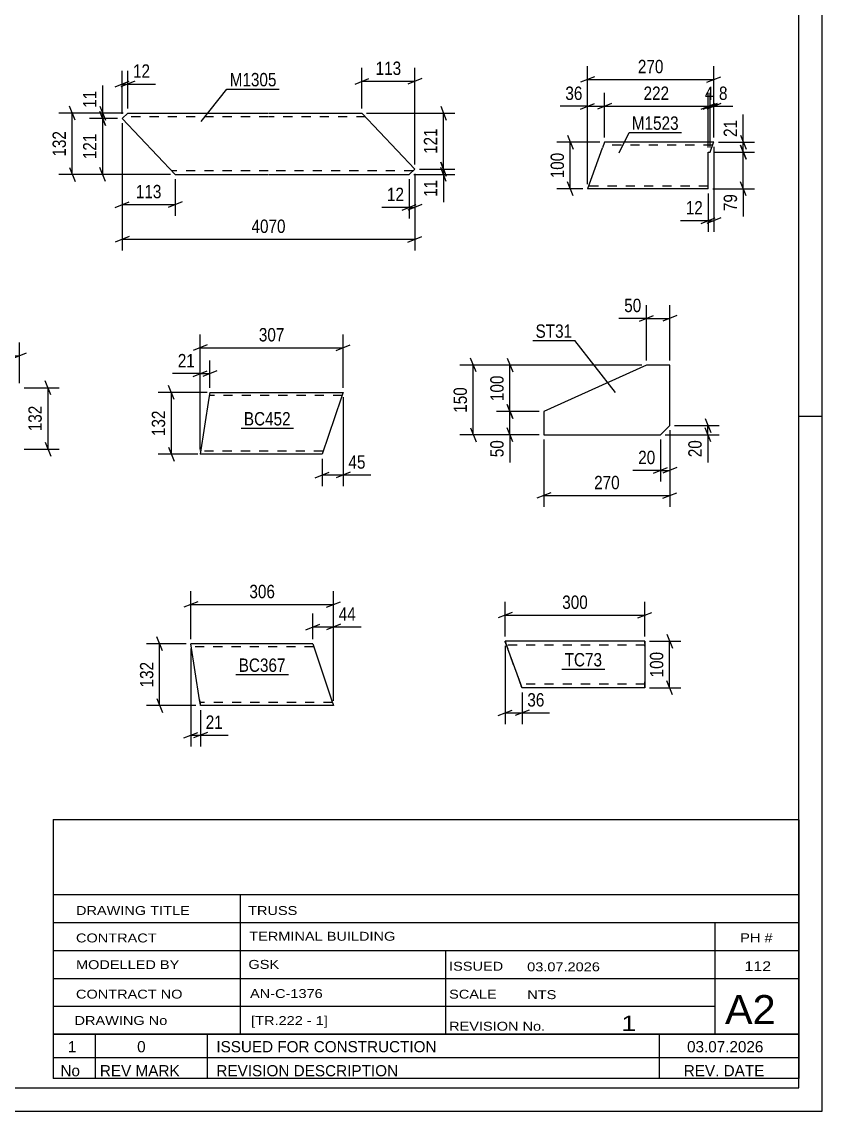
# Model space of a CAD drawing. Header units: millimetres. Extents: x 0 to 594, y 0 to 420.
# Drawn here: x 422.3 to 594, y 0 to 233.7 of the extents above; entities that cross this region are included whole.
import ezdxf

# ---------------------------------------------------------------- set-up
doc = ezdxf.new("R2010")
doc.units = ezdxf.units.MM
doc.linetypes.add('DXK_LINE_DOT2', pattern=[3.9198, 1.9599, -1.9599])
doc.styles.add('Arial Narrow', font='ARIALN.TTF', dxfattribs={"height": 0.2})

# ---------------------------------------------------------------- blocks, each defined once
blk = doc.blocks.new('Unknown-761545824-1135 - 13794')
at = {"color": 5, "linetype": 'Continuous'}
for p, q in [((594, 0), (594, 420)), ((589, 5), (589, 415)), ((594, 149), (589, 149)), ((5, 5), (589, 5)), ((0, 0), (594, 0))]:
    blk.add_line(p, q, dxfattribs=at)
blk = doc.blocks.new('Unknown-761545824-19634 - 13794')
at = {"color": 7, "linetype": 'Continuous'}
for p, q in [((429, 16.5), (589, 16.5)), ((589, 16.5), (429, 16.5)), ((429, 16.5), (429, 11.5)), ((438, 16.5), (438, 11.5)), ((462, 16.5), (462, 11.5)), ((559, 16.5), (559, 11.5)), ((589, 16.5), (589, 11.5)), ((429, 11.5), (589, 11.5)), ((429, 11.5), (429, 7)), ((429, 11.5), (589, 11.5)), ((438, 11.5), (438, 7)), ((462, 11.5), (462, 7)), ((559, 11.5), (559, 7)), ((589, 11.5), (589, 7)), ((589, 7), (429, 7))]:
    blk.add_line(p, q, dxfattribs=at)
at = {"color": 7, "linetype": 'Continuous', "style": 'Arial Narrow'}
for s, height, width, p in [('1', 2.39, 1.196471, (432.16, 12.65)), ('0', 2.39, 1.196471, (447, 12.65)), ('ISSUED FOR CONSTRUCTION', 2.3861, 1.196471, (464, 12.65)), ('03.07.2026', 2.386, 1.196471, (565, 12.65)), ('No', 2.386, 1.2, (430.54, 7.5)), ('REV MARK', 2.386, 1.2, (439, 7.5)), ('REVISION DESCRIPTION', 2.3861, 1.2, (464, 7.5)), ('REV. DATE', 2.386, 1.2, (564.28, 7.5))]:
    blk.add_text(s, height=height, dxfattribs=dict(at, width=width)).set_placement(p)
blk = doc.blocks.new('Unknown-761545824-19635 - 13794')
at = {"color": 7, "linetype": 'Continuous'}
for p, q in [((429, 62.55), (429, 16.5)), ((429, 62.55), (589, 62.55)), ((589, 62.5), (589, 16.5)), ((429, 46.5), (589, 46.5)), ((469.14, 46.5), (469.14, 16.5)), ((429, 40.5), (589, 40.5)), ((571, 16.6), (571, 40.5)), ((429, 34.5), (589, 34.5)), ((513.14, 34.5), (513.14, 16.5)), ((429, 28.5), (589, 28.5)), ((429, 22.5), (571, 22.5)), ((429, 16.5), (589, 16.5))]:
    blk.add_line(p, q, dxfattribs=at)
at = {"color": 7, "style": 'Arial Narrow'}
for s, height, width, p in [('DRAWING TITLE', 1.9089, 1.425378, (433.88, 42.1)), ('TRUSS', 1.909, 1.425378, (470.81, 42.09)), ('CONTRACT', 1.909, 1.425378, (433.88, 36.21)), ('TERMINAL BUILDING', 1.9089, 1.425378, (471.06, 36.57)), ('MODELLED BY', 1.9089, 1.425378, (433.88, 30.48)), ('GSK', 1.909, 1.425378, (470.88, 30.54)), ('ISSUED', 1.909, 1.425378, (513.94, 30.14)), ('03.07.2026', 1.909, 1.425378, (530.69, 30.02)), ('CONTRACT NO', 1.9089, 1.425378, (433.88, 24.16)), ('AN-C-1376', 1.909, 1.425378, (471.23, 24.28)), ('SCALE', 1.909, 1.425378, (513.94, 24.15)), ('A2', 6.204, 1.25, (573.14, 18.7)), ('DRAWING No', 1.909, 1.425378, (433.56, 18.5)), ('[TR.222 - 1]', 1.9089, 1.425378, (471.46, 18.49)), ('REVISION No.', 1.9089, 1.425378, (513.94, 17.27)), ('1', 3.34, 1.5, (550.91, 17.18))]:
    blk.add_text(s, height=height, dxfattribs=dict(at, width=width)).set_placement(p)
at = {"color": 7, "linetype": 'Continuous', "style": 'Arial Narrow', "width": 1.43}
for s, height, p in [('PH #', 1.909, (576.4, 36.25)), ('112', 2.1, (577.3, 30.05)), ('NTS', 1.909, (530.7, 24.05))]:
    blk.add_text(s, height=height, dxfattribs=at).set_placement(p)
blk = doc.blocks.new('Part-761545824-16770 - 16741')
at = {"color": 2, "linetype": 'Continuous'}
for p, q in [((484.7, 100.25), (458.52, 100.25)), ((460.41, 88.25), (458.52, 100.25)), ((484.7, 100.25), (488.73, 88.25)), ((460.58, 87.14), (460.41, 88.25)), ((460.6, 87.05), (460.58, 87.14)), ((489.13, 87.05), (460.6, 87.05)), ((488.73, 88.25), (489.13, 87.05))]:
    blk.add_line(p, q, dxfattribs=at)
at = {"color": 7, "linetype": 'DXK_LINE_DOT2'}
for p, q in [((484.9, 99.65), (458.62, 99.65)), ((460.41, 88.25), (460.54, 87.4)), ((488.93, 87.65), (460.5, 87.65))]:
    blk.add_line(p, q, dxfattribs=at)
blk = doc.blocks.new('Part-761545824-13614 - 13583')
at = {"color": 2, "linetype": 'Continuous'}
for p, q in [((445, 214.12), (443.8, 212.98)), ((443.8, 212.98), (455.15, 200.92)), ((445, 214.12), (475.15, 214.12)), ((475.25, 214.12), (495.25, 214.12)), ((495.25, 214.12), (506.6, 202.05)), ((506.6, 202.05), (505.39, 200.92)), ((455.15, 200.92), (475.15, 200.92)), ((475.25, 200.92), (505.39, 200.92))]:
    blk.add_line(p, q, dxfattribs=at)
at = {"color": 7, "linetype": 'DXK_LINE_DOT2'}
for p, q in [((475.15, 213.32), (444.15, 213.32)), ((496, 213.32), (475.25, 213.32)), ((475.15, 201.72), (454.39, 201.72)), ((506.24, 201.72), (475.25, 201.72))]:
    blk.add_line(p, q, dxfattribs=at)
blk = doc.blocks.new('Part-761545824-16786 - 16785')
at = {"color": 2, "linetype": 'Continuous'}
for p, q in [((525.96, 100.8), (525.96, 100.8)), ((555.96, 100.8), (525.96, 100.8)), ((526, 100.68), (525.96, 100.8)), ((526.13, 100.33), (526, 100.68)), ((555.96, 100.8), (555.96, 100.68)), ((555.96, 100.68), (555.96, 100.33)), ((526.32, 99.81), (526.13, 100.33)), ((526.54, 99.2), (526.32, 99.81)), ((529.02, 92.4), (526.54, 99.2)), ((555.96, 100.33), (555.96, 99.81)), ((555.96, 99.81), (555.96, 91.79)), ((529.24, 91.79), (529.02, 92.4)), ((529.43, 91.27), (529.24, 91.79)), ((529.56, 90.92), (529.43, 91.27)), ((555.96, 91.79), (555.96, 91.27)), ((555.96, 91.27), (555.96, 90.92)), ((529.6, 90.8), (529.56, 90.92)), ((529.6, 90.8), (529.6, 90.8)), ((555.96, 90.8), (529.6, 90.8)), ((555.96, 90.92), (555.96, 90.8))]:
    blk.add_line(p, q, dxfattribs=at)
at = {"color": 7, "linetype": 'DXK_LINE_DOT2'}
for p, q in [((525.96, 100.8), (526.01, 100.68)), ((526.01, 100.68), (526.13, 100.33)), ((555.96, 100.8), (555.96, 100.8)), ((555.96, 100.68), (555.96, 100.8)), ((555.96, 100.33), (555.96, 100.68)), ((526.13, 100.33), (526.34, 99.77)), ((526.25, 100), (526.25, 100)), ((555.96, 100), (526.25, 100)), ((526.27, 99.94), (526.25, 100)), ((526.27, 99.94), (526.25, 100)), ((526.43, 99.51), (526.27, 99.94)), ((526.32, 99.81), (526.27, 99.94)), ((526.34, 99.77), (526.32, 99.81)), ((526.43, 99.51), (526.34, 99.77)), ((526.34, 99.77), (526.54, 99.2)), ((529.13, 92.09), (526.43, 99.51)), ((529.13, 92.09), (526.43, 99.51)), ((529.13, 92.09), (526.54, 99.2)), ((555.96, 100.33), (555.96, 91.66)), ((555.96, 99.94), (555.96, 100)), ((555.96, 99.94), (555.96, 100)), ((555.96, 99.94), (555.96, 92.09)), ((555.96, 99.81), (555.96, 99.94)), ((555.96, 99.77), (555.96, 99.81)), ((555.96, 99.77), (555.96, 91.83)), ((529.13, 92.09), (529.22, 91.83)), ((529.22, 91.83), (529.13, 92.09)), ((529.13, 92.09), (529.29, 91.66)), ((529.22, 91.83), (529.29, 91.66)), ((529.29, 91.66), (529.22, 91.83)), ((529.29, 91.66), (529.31, 91.6)), ((529.31, 91.6), (529.29, 91.66)), ((529.29, 91.66), (529.43, 91.27)), ((529.31, 91.6), (529.31, 91.6)), ((555.96, 91.6), (529.31, 91.6)), ((529.43, 91.27), (529.56, 90.92)), ((555.96, 91.66), (555.96, 92.09)), ((555.96, 91.6), (555.96, 91.83)), ((555.96, 91.6), (555.96, 91.66)), ((555.96, 91.27), (555.96, 91.66)), ((555.96, 90.92), (555.96, 91.27)), ((529.56, 90.92), (529.6, 90.8)), ((555.96, 90.8), (555.96, 90.92)), ((555.96, 90.8), (555.96, 90.8))]:
    blk.add_line(p, q, dxfattribs=at)
blk = doc.blocks.new('Part-761545824-16778 - 16777')
at = {"color": 2, "linetype": 'Continuous'}
for p, q in [((462.39, 152.96), (460.51, 140.96)), ((462.58, 154.16), (462.39, 152.96)), ((462.58, 154.16), (491.22, 154.16)), ((490.81, 152.96), (486.69, 140.96)), ((491.1, 153.81), (490.81, 152.96)), ((491.19, 154.07), (491.1, 153.81)), ((491.22, 154.16), (491.19, 154.07)), ((486.69, 140.96), (460.51, 140.96))]:
    blk.add_line(p, q, dxfattribs=at)
at = {"color": 7, "linetype": 'DXK_LINE_DOT2'}
for p, q in [((491.01, 153.56), (462.49, 153.56)), ((462.57, 154.07), (462.53, 153.81)), ((462.58, 154.16), (462.57, 154.07)), ((491.22, 154.16), (491.1, 153.81)), ((460.61, 141.61), (460.6, 141.56)), ((460.6, 141.56), (460.61, 141.61)), ((486.9, 141.56), (460.6, 141.56)), ((460.63, 141.7), (460.61, 141.61)), ((460.61, 141.61), (460.63, 141.7))]:
    blk.add_line(p, q, dxfattribs=at)
blk = doc.blocks.new('Part-761545824-13809 - 13808')
at = {"color": 2, "linetype": 'Continuous'}
for p, q in [((556.3, 160.07), (534.3, 150.07)), ((561.3, 160.07), (556.3, 160.07)), ((561.3, 147.07), (561.3, 160.07)), ((534.3, 150.07), (534.3, 145.07)), ((534.3, 145.07), (559.3, 145.07)), ((559.3, 145.07), (561.3, 147.07))]:
    blk.add_line(p, q, dxfattribs=at)
blk = doc.blocks.new('Part-761545824-13871 - 13870')
at = {"color": 2, "linetype": 'Continuous'}
for p, q in [((543.7, 197.96), (546.87, 206.66)), ((547.31, 207.86), (546.87, 206.66)), ((570.72, 207.86), (547.31, 207.86)), ((569.5, 197.86), (569.5, 205.72)), ((569.5, 205.72), (569.94, 205.72)), ((569.94, 205.72), (570.69, 207.77)), ((570.72, 207.86), (570.69, 207.77)), ((543.67, 197.86), (543.7, 197.96)), ((569.5, 197.86), (543.67, 197.86))]:
    blk.add_line(p, q, dxfattribs=at)
at = {"color": 7, "linetype": 'DXK_LINE_DOT2'}
for p, q in [((570.5, 207.26), (547.09, 207.26)), ((543.89, 198.46), (543.91, 198.51)), ((569.5, 198.46), (543.89, 198.46))]:
    blk.add_line(p, q, dxfattribs=at)
blk = doc.blocks.new('StraightDimension-761545824-17111 - 16741')
at = {"color": 7, "linetype": 'Continuous'}
for p, q in [((484.7, 101.25), (484.7, 106.73)), ((489.13, 88.05), (489.13, 106.73)), ((483.2, 103.28), (486.2, 104.48)), ((484.7, 103.88), (489.13, 103.88)), ((490.63, 104.48), (487.63, 103.28))]:
    blk.add_line(p, q, dxfattribs=at)
at = {"color": 0}
blk.add_wipeout([(494.51, 104.63), (494.51, 108.83), (489.66, 108.83), (489.66, 104.63)], dxfattribs=at)
at = {"color": 7, "linetype": 'Continuous'}
blk.add_line((489.13, 103.88), (495.04, 103.88), dxfattribs=at)
blk.add_line((489.13, 103.88), (495.04, 103.88), dxfattribs=at)
at = {"color": 3, "style": 'Arial Narrow'}
blk.add_text('44', height=2.863, dxfattribs=at).set_placement((490.26, 105.23))
blk = doc.blocks.new('StraightDimension-761545824-17129 - 16741')
at = {"color": 7, "linetype": 'Continuous'}
for p, q in [((458.52, 99.25), (458.52, 78.27)), ((460.6, 86.05), (460.6, 78.27)), ((457.02, 80.07), (460.02, 81.27)), ((458.52, 80.67), (460.6, 80.67)), ((462.1, 81.27), (459.1, 80.07))]:
    blk.add_line(p, q, dxfattribs=at)
at = {"color": 0}
blk.add_wipeout([(465.98, 81.42), (465.98, 85.62), (461.12, 85.62), (461.12, 81.42)], dxfattribs=at)
at = {"color": 7, "linetype": 'Continuous'}
blk.add_line((460.6, 80.67), (466.5, 80.67), dxfattribs=at)
blk.add_line((460.6, 80.67), (466.5, 80.67), dxfattribs=at)
at = {"color": 3, "style": 'Arial Narrow'}
blk.add_text('21', height=2.863, dxfattribs=at).set_placement((461.72, 82.02))
blk = doc.blocks.new('StraightDimension-761545824-17171 - 16741')
at = {"color": 7, "linetype": 'Continuous'}
for p, q in [((452.43, 98.75), (451.23, 101.75)), ((457.52, 100.25), (448.98, 100.25)), ((451.83, 87.05), (451.83, 100.25)), ((459.6, 87.05), (448.98, 87.05)), ((451.23, 88.55), (452.43, 85.55))]:
    blk.add_line(p, q, dxfattribs=at)
at = {"color": 0}
blk.add_wipeout([(451.08, 96.99), (446.88, 96.99), (446.88, 90.3), (451.08, 90.3)], dxfattribs=at)
at = {"color": 3, "style": 'Arial Narrow'}
blk.add_text('132', height=2.863, rotation=90.0002, dxfattribs=at).set_placement((450.48, 90.9))
blk = doc.blocks.new('StraightDimension-761545824-17100 - 16741')
at = {"color": 7, "linetype": 'Continuous'}
for p, q in [((458.52, 101.25), (458.52, 111.55)), ((489.13, 88.05), (489.13, 111.55)), ((460.02, 109.3), (457.02, 108.1)), ((458.52, 108.7), (489.13, 108.7)), ((487.63, 108.1), (490.63, 109.3))]:
    blk.add_line(p, q, dxfattribs=at)
at = {"color": 0}
blk.add_wipeout([(477.17, 109.45), (477.17, 113.65), (470.49, 113.65), (470.49, 109.45)], dxfattribs=at)
at = {"color": 3, "style": 'Arial Narrow'}
blk.add_text('306', height=2.863, dxfattribs=at).set_placement((471.09, 110.05))
blk = doc.blocks.new('StraightDimension-761545824-13926 - 13583')
at = {"color": 7, "linetype": 'Continuous'}
for p, q in [((443.8, 211.98), (443.8, 184.65)), ((506.6, 201.05), (506.6, 184.65)), ((445.3, 187.65), (442.3, 186.45)), ((443.8, 187.05), (506.6, 187.05)), ((505.1, 186.45), (508.1, 187.65))]:
    blk.add_line(p, q, dxfattribs=at)
at = {"color": 0}
blk.add_wipeout([(479.45, 187.8), (479.45, 192), (470.94, 192), (470.94, 187.8)], dxfattribs=at)
at = {"color": 3, "style": 'Arial Narrow'}
blk.add_text('4070', height=2.863, dxfattribs=at).set_placement((471.54, 188.4))
blk = doc.blocks.new('StraightDimension-761545824-13902 - 13583')
at = {"color": 7, "linetype": 'Continuous'}
for p, q in [((495.25, 215.12), (495.25, 223.79)), ((506.6, 203.05), (506.6, 223.79)), ((493.75, 220.34), (496.75, 221.54)), ((495.25, 220.94), (506.6, 220.94)), ((508.1, 221.54), (505.1, 220.34))]:
    blk.add_line(p, q, dxfattribs=at)
at = {"color": 0}
blk.add_wipeout([(504.26, 221.69), (504.26, 225.89), (497.58, 225.89), (497.58, 221.69)], dxfattribs=at)
at = {"color": 3, "style": 'Arial Narrow'}
blk.add_text('113', height=2.863, dxfattribs=at).set_placement((498.18, 222.29))
blk = doc.blocks.new('StraightDimension-761545824-13894 - 13583')
at = {"color": 7, "linetype": 'Continuous'}
for p, q in [((506.6, 201.05), (506.6, 191.49)), ((505.39, 199.92), (505.39, 191.49)), ((503.89, 193.29), (506.89, 194.49)), ((508.1, 194.49), (505.1, 193.29)), ((505.39, 193.89), (506.6, 193.89))]:
    blk.add_line(p, q, dxfattribs=at)
at = {"color": 0}
blk.add_wipeout([(504.87, 194.64), (504.87, 198.84), (500.01, 198.84), (500.01, 194.64)], dxfattribs=at)
at = {"color": 7, "linetype": 'Continuous'}
blk.add_line((505.39, 193.89), (499.49, 193.89), dxfattribs=at)
blk.add_line((505.39, 193.89), (499.49, 193.89), dxfattribs=at)
at = {"color": 3, "style": 'Arial Narrow'}
blk.add_text('12', height=2.863, dxfattribs=at).set_placement((500.61, 195.24))
blk = doc.blocks.new('StraightDimension-761545824-13906 - 13583')
at = {"color": 7, "linetype": 'Continuous'}
for p, q in [((443.8, 213.98), (443.8, 223.19)), ((445, 215.12), (445, 223.19)), ((442.3, 219.74), (445.3, 220.94)), ((446.5, 220.94), (443.5, 219.74)), ((443.8, 220.34), (445, 220.34))]:
    blk.add_line(p, q, dxfattribs=at)
at = {"color": 0}
blk.add_wipeout([(450.38, 221.09), (450.38, 225.29), (445.52, 225.29), (445.52, 221.09)], dxfattribs=at)
at = {"color": 7, "linetype": 'Continuous'}
blk.add_line((445, 220.34), (450.91, 220.34), dxfattribs=at)
blk.add_line((445, 220.34), (450.91, 220.34), dxfattribs=at)
at = {"color": 3, "style": 'Arial Narrow'}
blk.add_text('12', height=2.863, dxfattribs=at).set_placement((446.12, 221.69))
blk = doc.blocks.new('StraightDimension-761545824-13898 - 13583')
at = {"color": 7, "linetype": 'Continuous'}
for p, q in [((443.8, 211.98), (443.8, 192.09)), ((455.15, 199.92), (455.15, 192.09)), ((442.3, 193.89), (445.3, 195.09)), ((443.8, 194.49), (455.15, 194.49)), ((456.65, 195.09), (453.65, 193.89))]:
    blk.add_line(p, q, dxfattribs=at)
at = {"color": 0}
blk.add_wipeout([(452.81, 195.24), (452.81, 199.44), (446.13, 199.44), (446.13, 195.24)], dxfattribs=at)
at = {"color": 3, "style": 'Arial Narrow'}
blk.add_text('113', height=2.863, dxfattribs=at).set_placement((446.73, 195.84))
blk = doc.blocks.new('StraightDimension-761545824-16603 - 13583')
at = {"color": 7, "linetype": 'Continuous'}
for p, q in [((439.02, 215.62), (440.22, 212.62)), ((444, 214.12), (436.77, 214.12)), ((442.8, 212.98), (436.77, 212.98)), ((440.22, 211.48), (439.02, 214.48)), ((439.62, 212.98), (439.62, 214.12))]:
    blk.add_line(p, q, dxfattribs=at)
at = {"color": 0}
blk.add_wipeout([(438.87, 219.5), (434.67, 219.5), (434.67, 214.64), (438.87, 214.64)], dxfattribs=at)
at = {"color": 7, "linetype": 'Continuous'}
blk.add_line((439.62, 214.12), (439.62, 220.02), dxfattribs=at)
blk.add_line((439.62, 214.12), (439.62, 220.02), dxfattribs=at)
at = {"color": 3, "style": 'Arial Narrow'}
blk.add_text('11', height=2.863, rotation=90.0002, dxfattribs=at).set_placement((438.27, 215.24))
blk = doc.blocks.new('StraightDimension-761545824-16604 - 13583')
at = {"color": 7, "linetype": 'Continuous'}
for p, q in [((442.8, 212.98), (436.77, 212.98)), ((439.02, 214.48), (440.22, 211.48)), ((439.62, 200.92), (439.62, 212.98)), ((440.22, 199.42), (439.02, 202.42)), ((454.15, 200.92), (436.77, 200.92))]:
    blk.add_line(p, q, dxfattribs=at)
at = {"color": 0}
blk.add_wipeout([(438.87, 210.29), (434.67, 210.29), (434.67, 203.61), (438.87, 203.61)], dxfattribs=at)
at = {"color": 3, "style": 'Arial Narrow'}
blk.add_text('121', height=2.863, rotation=90.0002, dxfattribs=at).set_placement((438.27, 204.21))
blk = doc.blocks.new('StraightDimension-761545824-16636 - 13583')
at = {"color": 7, "linetype": 'Continuous'}
for p, q in [((512.14, 215.62), (513.34, 212.62)), ((496.25, 214.12), (515.14, 214.12)), ((512.74, 202.05), (512.74, 214.12)), ((513.34, 200.55), (512.14, 203.55)), ((507.6, 202.05), (515.14, 202.05))]:
    blk.add_line(p, q, dxfattribs=at)
at = {"color": 0}
blk.add_wipeout([(511.99, 211.42), (507.79, 211.42), (507.79, 204.74), (511.99, 204.74)], dxfattribs=at)
at = {"color": 3, "style": 'Arial Narrow'}
blk.add_text('121', height=2.863, rotation=90.0002, dxfattribs=at).set_placement((511.39, 205.34))
blk = doc.blocks.new('StraightDimension-761545824-16637 - 13583')
at = {"color": 7, "linetype": 'Continuous'}
for p, q in [((512.14, 203.55), (513.34, 200.55)), ((507.6, 202.05), (515.14, 202.05)), ((513.34, 199.42), (512.14, 202.42)), ((512.74, 200.92), (512.74, 202.05)), ((506.39, 200.92), (515.14, 200.92))]:
    blk.add_line(p, q, dxfattribs=at)
at = {"color": 0}
blk.add_wipeout([(511.99, 200.39), (507.79, 200.39), (507.79, 195.53), (511.99, 195.53)], dxfattribs=at)
at = {"color": 7, "linetype": 'Continuous'}
blk.add_line((512.74, 200.92), (512.74, 195.01), dxfattribs=at)
blk.add_line((512.74, 200.92), (512.74, 195.01), dxfattribs=at)
at = {"color": 3, "style": 'Arial Narrow'}
blk.add_text('11', height=2.863, rotation=90.0002, dxfattribs=at).set_placement((511.39, 196.13))
blk = doc.blocks.new('StraightDimension-761545824-16672 - 13583')
at = {"color": 7, "linetype": 'Continuous'}
for p, q in [((433.67, 212.62), (432.47, 215.62)), ((444, 214.12), (430.22, 214.12)), ((433.07, 200.92), (433.07, 214.12)), ((432.47, 202.42), (433.67, 199.42)), ((454.15, 200.92), (430.22, 200.92))]:
    blk.add_line(p, q, dxfattribs=at)
at = {"color": 0}
blk.add_wipeout([(432.32, 210.86), (428.12, 210.86), (428.12, 204.17), (432.32, 204.17)], dxfattribs=at)
at = {"color": 3, "style": 'Arial Narrow'}
blk.add_text('132', height=2.863, rotation=90.0002, dxfattribs=at).set_placement((431.72, 204.77))
blk = doc.blocks.new('StraightDimension-761545824-16908 - 16793')
at = {"color": 7, "linetype": 'Continuous'}
for p, q in [((391.75, 156.2), (391.75, 164.91)), ((421.75, 156.2), (421.75, 164.91)), ((393.25, 162.66), (390.25, 161.46)), ((391.75, 162.06), (421.75, 162.06)), ((420.25, 161.46), (423.25, 162.66))]:
    blk.add_line(p, q, dxfattribs=at)
at = {"color": 0}
blk.add_wipeout([(410.09, 162.81), (410.09, 167.01), (403.41, 167.01), (403.41, 162.81)], dxfattribs=at)
at = {"color": 3, "style": 'Arial Narrow'}
blk.add_text('300', height=2.863, dxfattribs=at).set_placement((404.01, 163.41))
blk = doc.blocks.new('StraightDimension-761545824-16937 - 16793')
at = {"color": 7, "linetype": 'Continuous'}
for p, q in [((428.48, 153.7), (427.28, 156.7)), ((422.75, 155.2), (430.28, 155.2)), ((427.88, 142), (427.88, 155.2)), ((427.28, 143.5), (428.48, 140.5)), ((422.75, 142), (430.28, 142))]:
    blk.add_line(p, q, dxfattribs=at)
at = {"color": 0}
blk.add_wipeout([(427.13, 151.94), (422.93, 151.94), (422.93, 145.26), (427.13, 145.26)], dxfattribs=at)
at = {"color": 3, "style": 'Arial Narrow'}
blk.add_text('132', height=2.863, rotation=90.0002, dxfattribs=at).set_placement((426.53, 145.86))
blk = doc.blocks.new('StraightDimension-761545824-17189 - 16785')
at = {"color": 7, "linetype": 'Continuous'}
for p, q in [((525.96, 101.8), (525.96, 109.25)), ((555.96, 101.8), (555.96, 109.25)), ((527.46, 107), (524.46, 105.8)), ((525.96, 106.4), (555.96, 106.4)), ((554.46, 105.8), (557.46, 107))]:
    blk.add_line(p, q, dxfattribs=at)
at = {"color": 0}
blk.add_wipeout([(544.3, 107.15), (544.3, 111.35), (537.62, 111.35), (537.62, 107.15)], dxfattribs=at)
at = {"color": 3, "style": 'Arial Narrow'}
blk.add_text('300', height=2.863, dxfattribs=at).set_placement((538.22, 107.75))
blk = doc.blocks.new('StraightDimension-761545824-17256 - 16785')
at = {"color": 7, "linetype": 'Continuous'}
for p, q in [((556.96, 100.8), (563.65, 100.8)), ((560.65, 102.3), (561.85, 99.3)), ((561.25, 90.8), (561.25, 100.8)), ((561.85, 89.3), (560.65, 92.3)), ((556.96, 90.8), (563.65, 90.8))]:
    blk.add_line(p, q, dxfattribs=at)
at = {"color": 0}
blk.add_wipeout([(560.5, 99.14), (556.3, 99.14), (556.3, 92.46), (560.5, 92.46)], dxfattribs=at)
at = {"color": 3, "style": 'Arial Narrow'}
blk.add_text('100', height=2.863, rotation=90.0002, dxfattribs=at).set_placement((559.9, 93.06))
blk = doc.blocks.new('StraightDimension-761545824-17212 - 16785')
at = {"color": 7, "linetype": 'Continuous'}
for p, q in [((525.96, 99.8), (525.96, 83.06)), ((529.6, 89.8), (529.6, 83.06)), ((524.46, 84.86), (527.46, 86.06)), ((525.96, 85.46), (529.6, 85.46)), ((531.1, 86.06), (528.1, 84.86))]:
    blk.add_line(p, q, dxfattribs=at)
at = {"color": 0}
blk.add_wipeout([(534.98, 86.21), (534.98, 90.41), (530.13, 90.41), (530.13, 86.21)], dxfattribs=at)
at = {"color": 7, "linetype": 'Continuous'}
blk.add_line((529.6, 85.46), (535.51, 85.46), dxfattribs=at)
blk.add_line((529.6, 85.46), (535.51, 85.46), dxfattribs=at)
at = {"color": 3, "style": 'Arial Narrow'}
blk.add_text('36', height=2.863, dxfattribs=at).set_placement((530.73, 86.81))
blk = doc.blocks.new('StraightDimension-761545824-17055 - 16777')
at = {"color": 7, "linetype": 'Continuous'}
for p, q in [((491.22, 153.16), (491.22, 134.08)), ((486.69, 139.96), (486.69, 134.08)), ((485.19, 135.88), (488.19, 137.08)), ((486.69, 136.48), (491.22, 136.48)), ((492.72, 137.08), (489.72, 135.88))]:
    blk.add_line(p, q, dxfattribs=at)
at = {"color": 0}
blk.add_wipeout([(496.6, 137.23), (496.6, 141.43), (491.74, 141.43), (491.74, 137.23)], dxfattribs=at)
at = {"color": 7, "linetype": 'Continuous'}
blk.add_line((491.22, 136.48), (497.12, 136.48), dxfattribs=at)
blk.add_line((491.22, 136.48), (497.12, 136.48), dxfattribs=at)
at = {"color": 3, "style": 'Arial Narrow'}
blk.add_text('45', height=2.863, dxfattribs=at).set_placement((492.34, 137.83))
blk = doc.blocks.new('StraightDimension-761545824-16991 - 16777')
at = {"color": 7, "linetype": 'Continuous'}
for p, q in [((460.51, 141.96), (460.51, 166.63)), ((491.22, 155.16), (491.22, 166.63)), ((462.01, 164.38), (459.01, 163.18)), ((460.51, 163.78), (491.22, 163.78)), ((489.72, 163.18), (492.72, 164.38))]:
    blk.add_line(p, q, dxfattribs=at)
at = {"color": 0}
blk.add_wipeout([(479.21, 164.53), (479.21, 168.73), (472.52, 168.73), (472.52, 164.53)], dxfattribs=at)
at = {"color": 3, "style": 'Arial Narrow'}
blk.add_text('307', height=2.863, dxfattribs=at).set_placement((473.12, 165.13))
blk = doc.blocks.new('StraightDimension-761545824-17025 - 16777')
at = {"color": 7, "linetype": 'Continuous'}
for p, q in [((460.51, 141.96), (460.51, 161.07)), ((462.58, 155.16), (462.58, 161.07)), ((459.01, 157.62), (462.01, 158.82)), ((460.51, 158.22), (462.58, 158.22)), ((464.08, 158.82), (461.08, 157.62))]:
    blk.add_line(p, q, dxfattribs=at)
at = {"color": 0}
blk.add_wipeout([(459.99, 158.97), (459.99, 163.17), (455.13, 163.17), (455.13, 158.97)], dxfattribs=at)
at = {"color": 7, "linetype": 'Continuous'}
blk.add_line((460.51, 158.22), (454.6, 158.22), dxfattribs=at)
blk.add_line((460.51, 158.22), (454.6, 158.22), dxfattribs=at)
at = {"color": 3, "style": 'Arial Narrow'}
blk.add_text('21', height=2.863, dxfattribs=at).set_placement((455.73, 159.57))
blk = doc.blocks.new('StraightDimension-761545824-17083 - 16777')
at = {"color": 7, "linetype": 'Continuous'}
for p, q in [((454.96, 152.66), (453.76, 155.66)), ((462.04, 154.16), (451.51, 154.16)), ((454.36, 140.96), (454.36, 154.16)), ((460.04, 140.96), (451.51, 140.96)), ((453.76, 142.46), (454.96, 139.46))]:
    blk.add_line(p, q, dxfattribs=at)
at = {"color": 0}
blk.add_wipeout([(453.61, 150.91), (449.41, 150.91), (449.41, 144.22), (453.61, 144.22)], dxfattribs=at)
at = {"color": 3, "style": 'Arial Narrow'}
blk.add_text('132', height=2.863, rotation=90.0002, dxfattribs=at).set_placement((453.01, 144.82))
blk = doc.blocks.new('StraightDimension-761545824-14338 - 13808')
at = {"color": 7, "linetype": 'Continuous'}
for p, q in [((561.3, 146.07), (561.3, 129.67)), ((534.3, 144.07), (534.3, 129.67)), ((535.8, 132.67), (532.8, 131.47)), ((534.3, 132.07), (561.3, 132.07)), ((559.8, 131.47), (562.8, 132.67))]:
    blk.add_line(p, q, dxfattribs=at)
at = {"color": 0}
blk.add_wipeout([(551.14, 132.82), (551.14, 137.02), (544.46, 137.02), (544.46, 132.82)], dxfattribs=at)
at = {"color": 3, "style": 'Arial Narrow'}
blk.add_text('270', height=2.863, dxfattribs=at).set_placement((545.06, 133.42))
blk = doc.blocks.new('StraightDimension-761545824-14333 - 13808')
at = {"color": 7, "linetype": 'Continuous'}
for p, q in [((533.3, 150.07), (524.14, 150.07)), ((526.39, 151.57), (527.59, 148.57)), ((526.99, 145.07), (526.99, 150.07)), ((533.3, 145.07), (524.14, 145.07)), ((527.59, 143.57), (526.39, 146.57))]:
    blk.add_line(p, q, dxfattribs=at)
at = {"color": 0}
blk.add_wipeout([(526.24, 144.55), (522.04, 144.55), (522.04, 139.69), (526.24, 139.69)], dxfattribs=at)
at = {"color": 7, "linetype": 'Continuous'}
blk.add_line((526.99, 145.07), (526.99, 139.17), dxfattribs=at)
blk.add_line((526.99, 145.07), (526.99, 139.17), dxfattribs=at)
at = {"color": 3, "style": 'Arial Narrow'}
blk.add_text('50', height=2.863, rotation=90.0002, dxfattribs=at).set_placement((525.64, 140.29))
blk = doc.blocks.new('StraightDimension-761545824-14328 - 13808')
at = {"color": 7, "linetype": 'Continuous'}
for p, q in [((568.88, 148.57), (570.08, 145.57)), ((560.3, 145.07), (571.88, 145.07)), ((562.3, 147.07), (571.88, 147.07)), ((570.08, 143.57), (568.88, 146.57)), ((569.48, 145.07), (569.48, 147.07))]:
    blk.add_line(p, q, dxfattribs=at)
at = {"color": 0}
blk.add_wipeout([(568.73, 144.55), (564.53, 144.55), (564.53, 139.69), (568.73, 139.69)], dxfattribs=at)
at = {"color": 7, "linetype": 'Continuous'}
blk.add_line((569.48, 145.07), (569.48, 139.17), dxfattribs=at)
blk.add_line((569.48, 145.07), (569.48, 139.17), dxfattribs=at)
at = {"color": 3, "style": 'Arial Narrow'}
blk.add_text('20', height=2.863, rotation=90.0002, dxfattribs=at).set_placement((568.13, 140.29))
blk = doc.blocks.new('StraightDimension-761545824-14320 - 13808')
at = {"color": 7, "linetype": 'Continuous'}
for p, q in [((561.3, 146.07), (561.3, 135.06)), ((559.3, 144.07), (559.3, 135.06)), ((557.8, 136.86), (560.8, 138.06)), ((562.8, 138.06), (559.8, 136.86)), ((559.3, 137.46), (561.3, 137.46))]:
    blk.add_line(p, q, dxfattribs=at)
at = {"color": 0}
blk.add_wipeout([(558.77, 138.21), (558.77, 142.41), (553.92, 142.41), (553.92, 138.21)], dxfattribs=at)
at = {"color": 7, "linetype": 'Continuous'}
blk.add_line((559.3, 137.46), (553.39, 137.46), dxfattribs=at)
blk.add_line((559.3, 137.46), (553.39, 137.46), dxfattribs=at)
at = {"color": 3, "style": 'Arial Narrow'}
blk.add_text('20', height=2.863, dxfattribs=at).set_placement((554.52, 138.81))
blk = doc.blocks.new('StraightDimension-761545824-14332 - 13808')
at = {"color": 7, "linetype": 'Continuous'}
for p, q in [((526.39, 161.57), (527.59, 158.57)), ((555.3, 160.07), (524.14, 160.07)), ((526.99, 150.07), (526.99, 160.07)), ((533.3, 150.07), (524.14, 150.07)), ((527.59, 148.57), (526.39, 151.57))]:
    blk.add_line(p, q, dxfattribs=at)
at = {"color": 0}
blk.add_wipeout([(526.24, 158.41), (522.04, 158.41), (522.04, 151.73), (526.24, 151.73)], dxfattribs=at)
at = {"color": 3, "style": 'Arial Narrow'}
blk.add_text('100', height=2.863, rotation=90.0002, dxfattribs=at).set_placement((525.64, 152.33))
blk = doc.blocks.new('StraightDimension-761545824-14324 - 13808')
at = {"color": 7, "linetype": 'Continuous'}
for p, q in [((554.8, 169.47), (557.8, 170.67)), ((556.3, 161.07), (556.3, 172.92)), ((562.8, 170.67), (559.8, 169.47)), ((561.3, 161.07), (561.3, 172.92)), ((556.3, 170.07), (561.3, 170.07))]:
    blk.add_line(p, q, dxfattribs=at)
at = {"color": 0}
blk.add_wipeout([(555.77, 170.82), (555.77, 175.02), (550.92, 175.02), (550.92, 170.82)], dxfattribs=at)
at = {"color": 7, "linetype": 'Continuous'}
blk.add_line((556.3, 170.07), (550.39, 170.07), dxfattribs=at)
blk.add_line((556.3, 170.07), (550.39, 170.07), dxfattribs=at)
at = {"color": 3, "style": 'Arial Narrow'}
blk.add_text('50', height=2.863, dxfattribs=at).set_placement((551.52, 171.42))
blk = doc.blocks.new('StraightDimension-761545824-14342 - 13808')
at = {"color": 7, "linetype": 'Continuous'}
for p, q in [((519.72, 158.57), (518.52, 161.57)), ((555.3, 160.07), (516.27, 160.07)), ((519.12, 145.07), (519.12, 160.07)), ((533.3, 145.07), (516.27, 145.07)), ((518.52, 146.57), (519.72, 143.57))]:
    blk.add_line(p, q, dxfattribs=at)
at = {"color": 0}
blk.add_wipeout([(518.37, 155.91), (514.17, 155.91), (514.17, 149.23), (518.37, 149.23)], dxfattribs=at)
at = {"color": 3, "style": 'Arial Narrow'}
blk.add_text('150', height=2.863, rotation=90.0002, dxfattribs=at).set_placement((517.77, 149.83))
blk = doc.blocks.new('StraightDimension-761545824-14386 - 13870')
at = {"color": 7, "linetype": 'Continuous'}
for p, q in [((569.5, 206.72), (569.5, 218.43)), ((569.94, 206.72), (569.94, 218.43)), ((568, 214.98), (571, 216.18)), ((571.44, 216.18), (568.44, 214.98)), ((569.5, 215.58), (569.94, 215.58))]:
    blk.add_line(p, q, dxfattribs=at)
at = {"color": 0}
blk.add_wipeout([(571.24, 216.33), (571.24, 220.53), (568.21, 220.53), (568.21, 216.33)], dxfattribs=at)
at = {"color": 3, "style": 'Arial Narrow'}
blk.add_text('4', height=2.86, dxfattribs=at).set_placement((568.81, 216.93))
blk = doc.blocks.new('StraightDimension-761545824-14370 - 13870')
at = {"color": 7, "linetype": 'Continuous'}
for p, q in [((576.47, 209.36), (577.67, 206.36)), ((570.94, 205.72), (579.47, 205.72)), ((571.72, 207.86), (579.47, 207.86)), ((577.67, 204.22), (576.47, 207.22)), ((577.07, 205.72), (577.07, 207.86))]:
    blk.add_line(p, q, dxfattribs=at)
at = {"color": 0}
blk.add_wipeout([(576.32, 213.25), (572.12, 213.25), (572.12, 208.39), (576.32, 208.39)], dxfattribs=at)
at = {"color": 7, "linetype": 'Continuous'}
blk.add_line((577.07, 207.86), (577.07, 213.77), dxfattribs=at)
blk.add_line((577.07, 207.86), (577.07, 213.77), dxfattribs=at)
at = {"color": 3, "style": 'Arial Narrow'}
blk.add_text('21', height=2.863, rotation=90.0002, dxfattribs=at).set_placement((575.72, 208.99))
blk = doc.blocks.new('StraightDimension-761545824-14387 - 13870')
at = {"color": 7, "linetype": 'Continuous'}
for p, q in [((547.31, 208.86), (547.31, 218.43)), ((569.5, 206.72), (569.5, 218.43)), ((548.81, 216.18), (545.81, 214.98)), ((547.31, 215.58), (569.5, 215.58)), ((568, 214.98), (571, 216.18))]:
    blk.add_line(p, q, dxfattribs=at)
at = {"color": 0}
blk.add_wipeout([(561.75, 216.33), (561.75, 220.53), (555.07, 220.53), (555.07, 216.33)], dxfattribs=at)
at = {"color": 3, "style": 'Arial Narrow'}
blk.add_text('222', height=2.863, dxfattribs=at).set_placement((555.67, 216.93))
blk = doc.blocks.new('StraightDimension-761545824-14379 - 13870')
at = {"color": 7, "linetype": 'Continuous'}
for p, q in [((539.34, 209.36), (540.54, 206.36)), ((546.31, 207.86), (537.09, 207.86)), ((539.94, 197.86), (539.94, 207.86)), ((540.54, 196.36), (539.34, 199.36)), ((542.67, 197.86), (537.09, 197.86))]:
    blk.add_line(p, q, dxfattribs=at)
at = {"color": 0}
blk.add_wipeout([(539.19, 206.21), (534.99, 206.21), (534.99, 199.52), (539.19, 199.52)], dxfattribs=at)
at = {"color": 3, "style": 'Arial Narrow'}
blk.add_text('100', height=2.863, rotation=90.0002, dxfattribs=at).set_placement((538.59, 200.12))
blk = doc.blocks.new('StraightDimension-761545824-14371 - 13870')
at = {"color": 7, "linetype": 'Continuous'}
for p, q in [((570.94, 205.72), (579.47, 205.72)), ((576.47, 207.22), (577.67, 204.22)), ((577.07, 197.86), (577.07, 205.72)), ((577.67, 196.36), (576.47, 199.36)), ((570.5, 197.86), (579.47, 197.86))]:
    blk.add_line(p, q, dxfattribs=at)
at = {"color": 0}
blk.add_wipeout([(576.32, 197.34), (572.12, 197.34), (572.12, 192.48), (576.32, 192.48)], dxfattribs=at)
at = {"color": 7, "linetype": 'Continuous'}
blk.add_line((577.07, 197.86), (577.07, 191.96), dxfattribs=at)
blk.add_line((577.07, 197.86), (577.07, 191.96), dxfattribs=at)
at = {"color": 3, "style": 'Arial Narrow'}
blk.add_text('79', height=2.863, rotation=90.0002, dxfattribs=at).set_placement((575.72, 193.08))
blk = doc.blocks.new('StraightDimension-761545824-14385 - 13870')
at = {"color": 7, "linetype": 'Continuous'}
for p, q in [((569.94, 206.72), (569.94, 218.43)), ((570.72, 208.86), (570.72, 218.43)), ((568.44, 214.98), (571.44, 216.18)), ((572.22, 216.18), (569.22, 214.98)), ((569.94, 215.58), (570.72, 215.58))]:
    blk.add_line(p, q, dxfattribs=at)
at = {"color": 0}
blk.add_wipeout([(574.27, 216.33), (574.27, 220.53), (571.25, 220.53), (571.25, 216.33)], dxfattribs=at)
at = {"color": 7, "linetype": 'Continuous'}
blk.add_line((570.72, 215.58), (574.8, 215.58), dxfattribs=at)
blk.add_line((570.72, 215.58), (574.8, 215.58), dxfattribs=at)
at = {"color": 3, "style": 'Arial Narrow'}
blk.add_text('8', height=2.86, dxfattribs=at).set_placement((571.85, 216.93))
blk = doc.blocks.new('StraightDimension-761545824-14388 - 13870')
at = {"color": 7, "linetype": 'Continuous'}
for p, q in [((543.67, 198.86), (543.67, 218.43)), ((547.31, 208.86), (547.31, 218.43)), ((542.17, 214.98), (545.17, 216.18)), ((543.67, 215.58), (547.31, 215.58)), ((548.81, 216.18), (545.81, 214.98))]:
    blk.add_line(p, q, dxfattribs=at)
at = {"color": 0}
blk.add_wipeout([(543.15, 216.33), (543.15, 220.53), (538.29, 220.53), (538.29, 216.33)], dxfattribs=at)
at = {"color": 7, "linetype": 'Continuous'}
blk.add_line((543.67, 215.58), (537.76, 215.58), dxfattribs=at)
blk.add_line((543.67, 215.58), (537.76, 215.58), dxfattribs=at)
at = {"color": 3, "style": 'Arial Narrow'}
blk.add_text('36', height=2.863, dxfattribs=at).set_placement((538.89, 216.93))
blk = doc.blocks.new('StraightDimension-761545824-14400 - 13870')
at = {"color": 7, "linetype": 'Continuous'}
for p, q in [((570.72, 206.86), (570.72, 188.61)), ((569.5, 196.86), (569.5, 188.61)), ((568, 190.41), (571, 191.61)), ((572.22, 191.61), (569.22, 190.41)), ((569.5, 191.01), (570.72, 191.01))]:
    blk.add_line(p, q, dxfattribs=at)
at = {"color": 0}
blk.add_wipeout([(568.98, 191.76), (568.98, 195.96), (564.12, 195.96), (564.12, 191.76)], dxfattribs=at)
at = {"color": 7, "linetype": 'Continuous'}
blk.add_line((569.5, 191.01), (563.6, 191.01), dxfattribs=at)
blk.add_line((569.5, 191.01), (563.6, 191.01), dxfattribs=at)
at = {"color": 3, "style": 'Arial Narrow'}
blk.add_text('12', height=2.863, dxfattribs=at).set_placement((564.72, 192.36))
blk = doc.blocks.new('StraightDimension-761545824-14405 - 13870')
at = {"color": 7, "linetype": 'Continuous'}
for p, q in [((543.67, 198.86), (543.67, 224.16)), ((570.72, 208.86), (570.72, 224.16)), ((545.17, 221.91), (542.17, 220.71)), ((543.67, 221.31), (570.72, 221.31)), ((569.22, 220.71), (572.22, 221.91))]:
    blk.add_line(p, q, dxfattribs=at)
at = {"color": 0}
blk.add_wipeout([(560.54, 222.06), (560.54, 226.26), (553.85, 226.26), (553.85, 222.06)], dxfattribs=at)
at = {"color": 3, "style": 'Arial Narrow'}
blk.add_text('270', height=2.863, dxfattribs=at).set_placement((554.45, 222.66))
blk = doc.blocks.new('Mark-761545824-17284 - 16741')
at = {"color": 0}
blk.add_wipeout([(478.85, 94.25), (478.85, 97.25), (468.8, 97.25), (468.8, 94.25)], dxfattribs=at)
blk.add_wipeout([(478.85, 94.25), (478.85, 97.25), (468.8, 97.25), (468.8, 94.25)], dxfattribs=at)
at = {"color": 30, "linetype": 'Continuous'}
blk.add_line((468.2, 93.65), (479.45, 93.65), dxfattribs=at)
at = {"color": 3, "style": 'Arial Narrow'}
blk.add_text('BC367', height=2.863, dxfattribs=at).set_placement((468.8, 94.25))
blk = doc.blocks.new('Mark-761545824-14408 - 13583')
at = {"color": 0}
blk.add_wipeout([(476.91, 219.85), (476.91, 222.85), (466.86, 222.85), (466.86, 219.85)], dxfattribs=at)
blk.add_wipeout([(476.91, 219.85), (476.91, 222.85), (466.86, 222.85), (466.86, 219.85)], dxfattribs=at)
at = {"color": 30, "linetype": 'Continuous'}
for p, q in [((460.76, 212.29), (466.26, 219.25)), ((466.26, 219.25), (477.51, 219.25))]:
    blk.add_line(p, q, dxfattribs=at)
at = {"color": 3, "style": 'Arial Narrow'}
blk.add_text('M1305', height=2.863, dxfattribs=at).set_placement((466.86, 219.85))
blk = doc.blocks.new('Mark-761545824-17278 - 16785')
at = {"color": 0}
blk.add_wipeout([(546.77, 95.42), (546.77, 98.42), (538.73, 98.42), (538.73, 95.42)], dxfattribs=at)
blk.add_wipeout([(546.77, 95.42), (546.77, 98.42), (538.73, 98.42), (538.73, 95.42)], dxfattribs=at)
at = {"color": 30, "linetype": 'Continuous'}
blk.add_line((538.13, 94.82), (547.37, 94.82), dxfattribs=at)
at = {"color": 3, "style": 'Arial Narrow'}
blk.add_text('TC73', height=2.863, dxfattribs=at).set_placement((538.73, 95.42))
blk = doc.blocks.new('Mark-761545824-17093 - 16777')
at = {"color": 0}
blk.add_wipeout([(479.95, 147.11), (479.95, 150.11), (469.9, 150.11), (469.9, 147.11)], dxfattribs=at)
blk.add_wipeout([(479.95, 147.11), (479.95, 150.11), (469.9, 150.11), (469.9, 147.11)], dxfattribs=at)
at = {"color": 30, "linetype": 'Continuous'}
blk.add_line((469.3, 146.51), (480.55, 146.51), dxfattribs=at)
at = {"color": 3, "style": 'Arial Narrow'}
blk.add_text('BC452', height=2.863, dxfattribs=at).set_placement((469.9, 147.11))
blk = doc.blocks.new('Mark-761545824-14464 - 13808')
at = {"color": 0}
blk.add_wipeout([(540.34, 165.91), (540.34, 168.91), (532.49, 168.91), (532.49, 165.91)], dxfattribs=at)
blk.add_wipeout([(540.34, 165.91), (540.34, 168.91), (532.49, 168.91), (532.49, 165.91)], dxfattribs=at)
at = {"color": 30, "linetype": 'Continuous'}
for p in [(531.89, 165.31), (549.63, 154.19)]:
    blk.add_line(p, (540.94, 165.31), dxfattribs=at)
at = {"color": 3, "style": 'Arial Narrow'}
blk.add_text('ST31', height=2.863, dxfattribs=at).set_placement((532.49, 165.91))
blk = doc.blocks.new('Mark-761545824-14470 - 13870')
at = {"color": 0}
blk.add_wipeout([(563.2, 210.52), (563.2, 213.52), (553.15, 213.52), (553.15, 210.52)], dxfattribs=at)
blk.add_wipeout([(563.2, 210.52), (563.2, 213.52), (553.15, 213.52), (553.15, 210.52)], dxfattribs=at)
at = {"color": 30, "linetype": 'Continuous'}
for p, q in [((550.4, 205.57), (552.55, 209.92)), ((552.55, 209.92), (563.8, 209.92))]:
    blk.add_line(p, q, dxfattribs=at)
at = {"color": 3, "style": 'Arial Narrow'}
blk.add_text('M1523', height=2.863, dxfattribs=at).set_placement((553.15, 210.52))

msp = doc.modelspace()

# ---------------------------------------------------------------- block references
for name in ['Unknown-761545824-1135 - 13794', 'Part-761545824-13614 - 13583', 'Part-761545824-13871 - 13870', 'Part-761545824-13809 - 13808', 'Part-761545824-16778 - 16777', 'Part-761545824-16786 - 16785', 'Part-761545824-16770 - 16741', 'Unknown-761545824-19635 - 13794', 'Unknown-761545824-19634 - 13794']:
    msp.add_blockref(name, (0, 0))

# ---------------------------------------------------------------- next in the draw order: block references
for name in ['StraightDimension-761545824-13906 - 13583', 'StraightDimension-761545824-14386 - 13870', 'StraightDimension-761545824-13926 - 13583', 'StraightDimension-761545824-16908 - 16793', 'StraightDimension-761545824-17055 - 16777', 'StraightDimension-761545824-14338 - 13808', 'StraightDimension-761545824-17189 - 16785', 'StraightDimension-761545824-17111 - 16741', 'StraightDimension-761545824-17129 - 16741', 'StraightDimension-761545824-17212 - 16785', 'Mark-761545824-17278 - 16785']:
    msp.add_blockref(name, (0, 0))

# ---------------------------------------------------------------- next in the draw order: block references
for name in ['StraightDimension-761545824-13902 - 13583', 'Mark-761545824-14408 - 13583', 'StraightDimension-761545824-14370 - 13870', 'StraightDimension-761545824-13898 - 13583', 'StraightDimension-761545824-13894 - 13583', 'StraightDimension-761545824-16991 - 16777', 'StraightDimension-761545824-16937 - 16793', 'StraightDimension-761545824-14333 - 13808', 'StraightDimension-761545824-14328 - 13808', 'StraightDimension-761545824-17171 - 16741', 'StraightDimension-761545824-17256 - 16785']:
    msp.add_blockref(name, (0, 0))

# ---------------------------------------------------------------- next in the draw order: block references
for name in ['StraightDimension-761545824-16603 - 13583', 'StraightDimension-761545824-14387 - 13870', 'StraightDimension-761545824-16636 - 13583', 'StraightDimension-761545824-17025 - 16777', 'StraightDimension-761545824-14332 - 13808', 'Mark-761545824-17093 - 16777', 'StraightDimension-761545824-14320 - 13808', 'StraightDimension-761545824-17100 - 16741']:
    msp.add_blockref(name, (0, 0))

# ---------------------------------------------------------------- next in the draw order: block references
for name in ['StraightDimension-761545824-16604 - 13583', 'StraightDimension-761545824-14379 - 13870', 'StraightDimension-761545824-14371 - 13870', 'StraightDimension-761545824-16637 - 13583', 'StraightDimension-761545824-14324 - 13808', 'StraightDimension-761545824-17083 - 16777', 'Mark-761545824-17284 - 16741']:
    msp.add_blockref(name, (0, 0))

# ---------------------------------------------------------------- next in the draw order: block references
for name in ['StraightDimension-761545824-14388 - 13870', 'StraightDimension-761545824-14385 - 13870', 'StraightDimension-761545824-16672 - 13583', 'StraightDimension-761545824-14342 - 13808']:
    msp.add_blockref(name, (0, 0))

# ---------------------------------------------------------------- next in the draw order: block references
for name in ['StraightDimension-761545824-14400 - 13870', 'Mark-761545824-14464 - 13808']:
    msp.add_blockref(name, (0, 0))

# ---------------------------------------------------------------- next in the draw order: block references
msp.add_blockref('StraightDimension-761545824-14405 - 13870', (0, 0))

# ---------------------------------------------------------------- next in the draw order: block references
msp.add_blockref('Mark-761545824-14470 - 13870', (0, 0))

doc.saveas('drawing.dxf')
